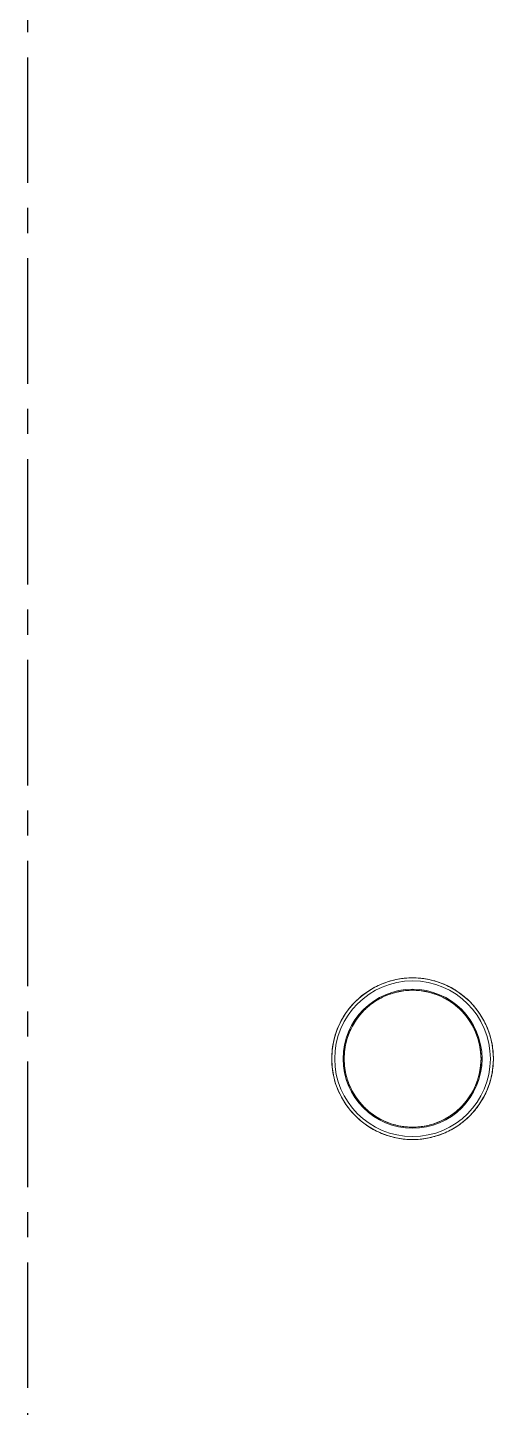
# Model space of a CAD drawing. Header units: millimetres. Extents: x -69706 to 52883, y -6882 to 68885.
# Drawn here: x 41269.7 to 41408.9, y 65471.9 to 65884.1 of the extents above; entities that cross this region are included whole.
import ezdxf

# ---------------------------------------------------------------- set-up
doc = ezdxf.new("R2010")
doc.units = ezdxf.units.MM
doc.linetypes.add('XFM7P20PCW$0$XFA-CCL-100$0$CENTER', pattern=[2, 1.25, -0.25, 0.25, -0.25])
doc.layers.add('XFM7P20PCW$0$CCL', color=252, linetype='XFM7P20PCW$0$XFA-CCL-100$0$CENTER')
doc.layers.add('XFM7P20PCW$0$M-EQPM-2', color=252, linetype='Continuous', lineweight=9)

# ---------------------------------------------------------------- blocks, each defined once
blk = doc.blocks.new('XFM7P20PCW$0$A$C33a3deab')
at = {"layer": 'XFM7P20PCW$0$M-EQPM-2'}
for radius, start, end in [(24.15, 0, 180), (23.24, 0, 180), (20.76, 0, 180), (20.45, 0, 180), (24.15, 180, 0), (23.24, 180, 0), (20.76, 180, 0), (20.45, 180, 0)]:
    blk.add_arc((489.98, 784), radius, start, end, dxfattribs=at)
for points, knots in [([(465.83, 784), (465.83, 784.75), (465.9, 786.23), (466.31, 789.18), (467.33, 792.78), (469.33, 796.79), (472.03, 800.36), (475.34, 803.38), (479.15, 805.74), (483.33, 807.36), (487, 808.05), (489.24, 808.15), (489.98, 808.15)], [0, 0, 0, 0, 0.0294118, 0.0588235, 0.1176471, 0.1764706, 0.2352941, 0.2941176, 0.3529412, 0.4117647, 0.4705882, 0.5, 0.5, 0.5, 0.5]), ([(490, 808.15), (490.74, 808.15), (492.96, 808.05), (496.63, 807.36), (500.81, 805.74), (504.93, 803.18), (508.72, 799.57), (511.79, 794.86), (513.38, 790.46), (514.02, 786.79), (514.13, 784.93), (514.13, 784)], [0.500275, 0.500275, 0.500275, 0.500275, 0.5294118, 0.5882353, 0.6470588, 0.7058824, 0.7794118, 0.8529412, 0.9264706, 0.9632353, 1, 1, 1, 1]), ([(469.53, 784), (469.53, 785.38), (469.81, 788.15), (471.06, 792.12), (473.08, 795.76), (475.79, 798.92), (478.54, 801.05), (480.96, 802.39), (482.86, 803.21), (484.84, 803.83), (486.88, 804.25), (488.94, 804.46), (491.71, 804.46), (495.14, 803.93), (499.05, 802.49), (502.58, 800.28), (505.6, 797.41), (508.18, 793.71), (509.99, 789.18), (510.43, 785.73), (510.43, 784)], [0, 0, 0, 0, 0.064516, 0.129032, 0.193548, 0.258065, 0.322581, 0.354839, 0.387097, 0.419355, 0.451613, 0.483871, 0.516129, 0.580645, 0.645161, 0.709677, 0.774194, 0.83871, 0.919355, 1, 1, 1, 1]), ([(465.83, 784), (465.83, 782.51), (466.11, 779.54), (467.33, 775.22), (469.33, 771.21), (472.03, 767.64), (475.34, 764.62), (478.52, 762.65), (481.24, 761.45), (483.36, 760.74), (485.53, 760.23), (487.75, 759.92), (489.24, 759.85), (489.98, 759.85)], [0, 0, 0, 0, 0.0588235, 0.1176471, 0.1764706, 0.2352941, 0.2941176, 0.3529412, 0.3823529, 0.4117647, 0.4411765, 0.4705882, 0.5, 0.5, 0.5, 0.5]), ([(510.43, 784), (510.43, 782.62), (510.15, 779.85), (508.9, 775.88), (506.88, 772.24), (504.17, 769.08), (501.42, 766.95), (499, 765.61), (497.1, 764.79), (495.12, 764.17), (493.08, 763.75), (491.02, 763.54), (488.25, 763.54), (484.82, 764.07), (480.91, 765.51), (477.38, 767.72), (474.36, 770.59), (471.78, 774.29), (469.97, 778.82), (469.53, 782.27), (469.53, 784)], [0, 0, 0, 0, 0.064516, 0.129032, 0.193548, 0.258065, 0.322581, 0.354839, 0.387097, 0.419355, 0.451613, 0.483871, 0.516129, 0.580645, 0.645161, 0.709677, 0.774194, 0.83871, 0.919355, 1, 1, 1, 1]), ([(490, 759.85), (490.74, 759.85), (492.96, 759.95), (496.63, 760.64), (500.81, 762.26), (504.62, 764.62), (507.93, 767.64), (511.08, 771.81), (513.51, 777.3), (514.13, 781.77), (514.13, 784)], [0.5002666, 0.5002666, 0.5002666, 0.5002666, 0.5294118, 0.5882353, 0.6470588, 0.7058824, 0.7647059, 0.8235294, 0.9117647, 1, 1, 1, 1])]:
    blk.add_open_spline(points, degree=3, knots=knots, dxfattribs=at)
blk = doc.blocks.new('XFM7P20PCW$0$A$Cd4ff1465')
at = {"layer": 'XFM7P20PCW$0$CCL'}
blk.add_line((270.032, 141.417), (270.032, 0), dxfattribs=at)

msp = doc.modelspace()

# ---------------------------------------------------------------- block references
at = {"xscale": 30, "yscale": 30, "zscale": 30}
msp.add_blockref('XFM7P20PCW$0$A$Cd4ff1465', (33168.778, 64392.725), dxfattribs=at)
at = {"xscale": -1}
msp.add_blockref('XFM7P20PCW$0$A$C33a3deab', (41874.712, 64792.078), dxfattribs=at)

doc.saveas('drawing.dxf')
